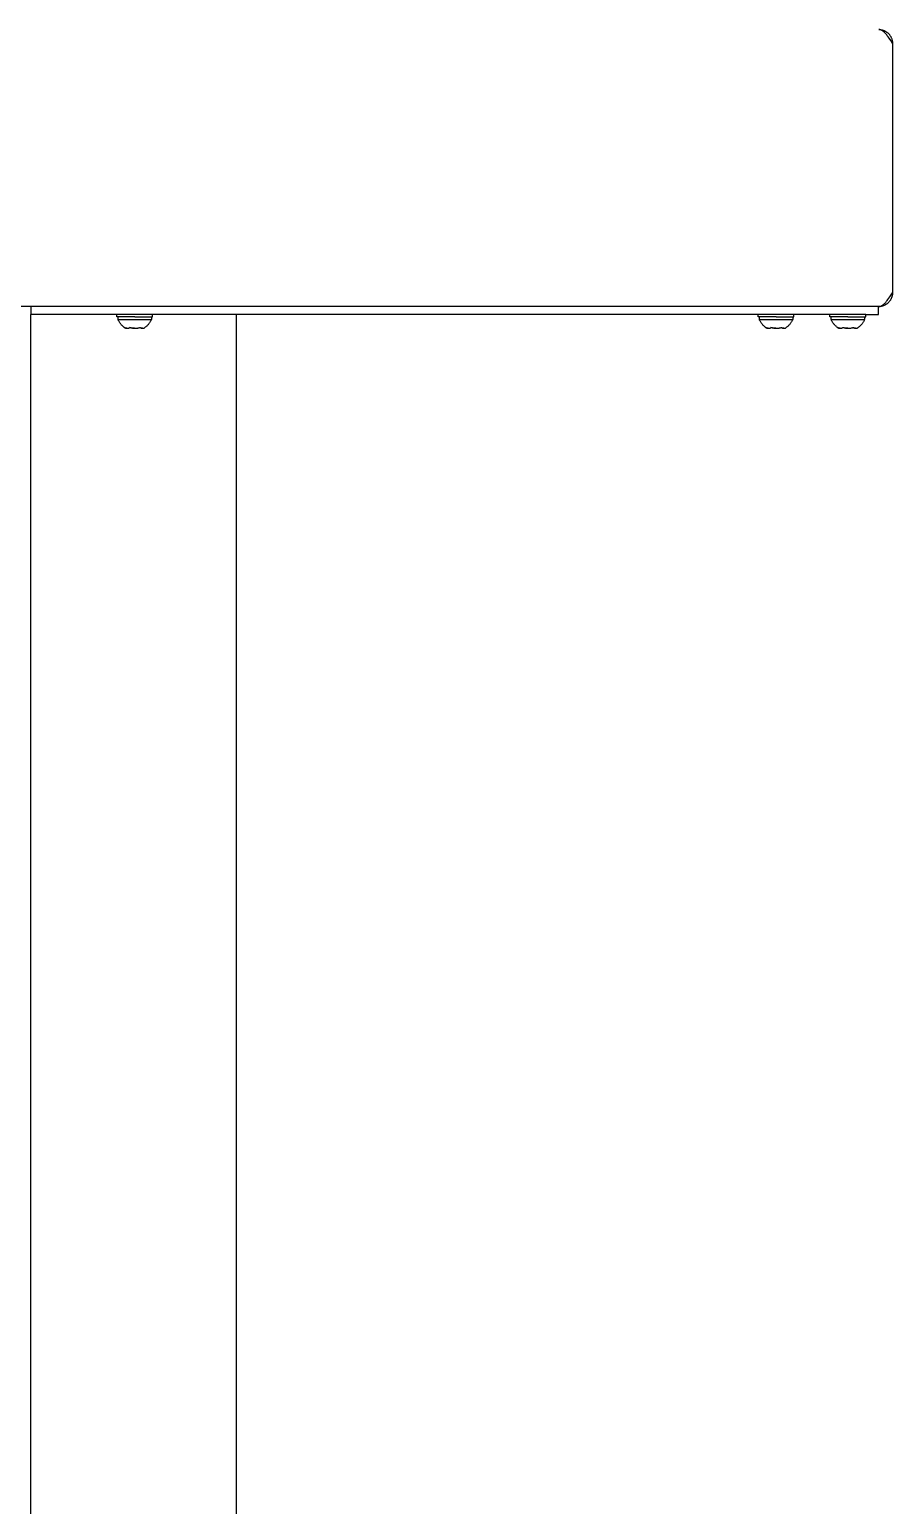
# Model space of a CAD drawing. Header units: millimetres. Extents: x -2542 to 6192, y -257 to 5845.
# Drawn here: x 1650 to 1986, y 3463 to 4038 of the extents above; entities that cross this region are included whole.
import ezdxf

# ---------------------------------------------------------------- set-up
doc = ezdxf.new("R2010")
doc.units = ezdxf.units.MM
doc.header["$MEASUREMENT"] = 0
doc.layers.add('Utwórz2D linie widoczne', color=7, linetype='Continuous', true_color=0x000000)

msp = doc.modelspace()

# ---------------------------------------------------------------- linework, layer by layer
at = {"layer": 'Utwórz2D linie widoczne'}
for p, q in [((1981, 4037.87), (1980.93, 4037.87)), ((1980.98, 4037.87), (1981.16, 4037.86)), ((1981.08, 4037.86), (1981, 4037.87)), ((1981.15, 4037.85), (1981.08, 4037.86)), ((1981.23, 4037.84), (1981.15, 4037.85)), ((1981.16, 4037.86), (1981.35, 4037.85)), ((1981.3, 4037.83), (1981.23, 4037.84)), ((1981.37, 4037.81), (1981.3, 4037.83)), ((1981.35, 4037.85), (1981.53, 4037.83)), ((1981.45, 4037.79), (1981.37, 4037.81)), ((1981.52, 4037.77), (1981.45, 4037.79)), ((1981.62, 4037.74), (1981.52, 4037.77)), ((1981.53, 4037.83), (1981.71, 4037.8)), ((1981.72, 4037.7), (1981.62, 4037.74)), ((1981.71, 4037.8), (1981.9, 4037.77)), ((1981.82, 4037.66), (1981.72, 4037.7)), ((1981.91, 4037.61), (1981.82, 4037.66)), ((1981.9, 4037.77), (1982.08, 4037.73)), ((1982.01, 4037.57), (1981.91, 4037.61)), ((1982.1, 4037.52), (1982.01, 4037.57)), ((1982.08, 4037.73), (1982.26, 4037.69)), ((1982.19, 4037.46), (1982.1, 4037.52)), ((1982.33, 4037.38), (1982.19, 4037.46)), ((1982.26, 4037.69), (1982.44, 4037.63)), ((1982.46, 4037.29), (1982.33, 4037.38)), ((1982.44, 4037.63), (1982.61, 4037.58)), ((1982.59, 4037.19), (1982.46, 4037.29)), ((1982.71, 4037.1), (1982.59, 4037.19)), ((1982.61, 4037.58), (1982.79, 4037.51)), ((1982.83, 4037), (1982.71, 4037.1)), ((1982.79, 4037.51), (1982.96, 4037.44)), ((1982.95, 4036.89), (1982.83, 4037)), ((1983.16, 4036.7), (1982.95, 4036.89)), ((1982.96, 4037.44), (1983.13, 4037.37)), ((1983.13, 4037.37), (1983.29, 4037.29)), ((1983.35, 4036.5), (1983.16, 4036.7)), ((1983.29, 4037.29), (1983.46, 4037.2)), ((1983.54, 4036.29), (1983.35, 4036.5)), ((1983.46, 4037.2), (1983.62, 4037.11)), ((1983.78, 4036.03), (1983.54, 4036.29)), ((1983.62, 4037.11), (1983.78, 4037.01)), ((1983.78, 4037.01), (1983.93, 4036.9)), ((1984, 4035.75), (1983.78, 4036.03)), ((1983.93, 4036.9), (1984.08, 4036.8)), ((1984.22, 4035.47), (1984, 4035.75)), ((1984.08, 4036.8), (1984.23, 4036.68)), ((1984.56, 4035.01), (1984.22, 4035.47)), ((1984.23, 4036.68), (1984.37, 4036.56)), ((1984.37, 4036.56), (1984.51, 4036.44)), ((1984.51, 4036.44), (1984.64, 4036.31)), ((1984.89, 4034.54), (1984.56, 4035.01)), ((1984.64, 4036.31), (1984.77, 4036.18)), ((1984.77, 4036.18), (1984.9, 4036.04)), ((1985.57, 4033.53), (1984.89, 4034.54)), ((1984.9, 4036.04), (1985.02, 4035.9)), ((1985.02, 4035.9), (1985.13, 4035.75)), ((1985.13, 4035.75), (1985.24, 4035.61)), ((1985.24, 4035.61), (1985.35, 4035.45)), ((1985.35, 4035.45), (1985.45, 4035.3)), ((1985.45, 4035.3), (1985.54, 4035.14)), ((1985.54, 4035.14), (1985.63, 4034.97)), ((1986.24, 4032.47), (1985.57, 4033.53)), ((1985.63, 4034.97), (1985.71, 4034.81)), ((1985.71, 4034.81), (1985.79, 4034.64)), ((1985.79, 4034.64), (1985.86, 4034.47)), ((1985.86, 4034.47), (1985.93, 4034.29)), ((1985.93, 4034.29), (1985.99, 4034.12)), ((1985.99, 4034.12), (1986.04, 4033.94)), ((1986.04, 4033.94), (1986.09, 4033.76)), ((1986.09, 4033.76), (1986.13, 4033.58)), ((1986.13, 4033.58), (1986.16, 4033.4)), ((1986.16, 4033.4), (1986.19, 4033.21)), ((1986.19, 4033.21), (1986.21, 4033.03)), ((1986.21, 4033.03), (1986.23, 4032.84)), ((1986.23, 4032.84), (1986.24, 4032.66)), ((1986.24, 4032.66), (1986.24, 4032.47)), ((1986.24, 4032.47), (1986.24, 3935.27)), ((1985.22, 3933.71), (1986.24, 3935.27)), ((1986.21, 3934.71), (1986.19, 3934.52)), ((1986.23, 3934.9), (1986.21, 3934.71)), ((1986.24, 3935.09), (1986.23, 3934.9)), ((1986.24, 3935.27), (1986.24, 3935.09)), ((1980.77, 3929.87), (1400.91, 3929.87)), ((1650.34, 3929.87), (1650.34, 3926.87)), ((1980.77, 3929.87), (1980.85, 3929.88)), ((1980.84, 3926.87), (1980.84, 3929.87)), ((1980.85, 3929.88), (1980.92, 3929.88)), ((1981.05, 3929.88), (1980.86, 3929.87)), ((1980.92, 3929.88), (1980.99, 3929.88)), ((1980.99, 3929.88), (1981.07, 3929.89)), ((1981.23, 3929.89), (1981.05, 3929.88)), ((1981.07, 3929.89), (1981.14, 3929.9)), ((1981.14, 3929.9), (1981.21, 3929.92)), ((1981.21, 3929.92), (1981.28, 3929.93)), ((1981.42, 3929.91), (1981.23, 3929.89)), ((1981.28, 3929.93), (1981.35, 3929.95)), ((1981.35, 3929.95), (1981.43, 3929.97)), ((1981.61, 3929.93), (1981.42, 3929.91)), ((1981.43, 3929.97), (1981.5, 3929.99)), ((1981.5, 3929.99), (1981.58, 3930.02)), ((1981.58, 3930.02), (1981.65, 3930.04)), ((1981.79, 3929.96), (1981.61, 3929.93)), ((1981.65, 3930.04), (1981.72, 3930.07)), ((1981.72, 3930.07), (1981.79, 3930.1)), ((1981.79, 3930.1), (1981.86, 3930.14)), ((1981.98, 3929.99), (1981.79, 3929.96)), ((1981.86, 3930.14), (1981.93, 3930.17)), ((1981.93, 3930.17), (1982.02, 3930.21)), ((1982.16, 3930.04), (1981.98, 3929.99)), ((1982.02, 3930.21), (1982.1, 3930.26)), ((1982.1, 3930.26), (1982.17, 3930.31)), ((1982.34, 3930.09), (1982.16, 3930.04)), ((1982.17, 3930.31), (1982.25, 3930.35)), ((1982.25, 3930.35), (1982.33, 3930.4)), ((1982.33, 3930.4), (1982.4, 3930.46)), ((1982.52, 3930.14), (1982.34, 3930.09)), ((1982.4, 3930.46), (1982.48, 3930.51)), ((1982.48, 3930.51), (1982.55, 3930.56)), ((1982.7, 3930.2), (1982.52, 3930.14)), ((1982.55, 3930.56), (1982.63, 3930.63)), ((1982.63, 3930.63), (1982.71, 3930.69)), ((1982.88, 3930.27), (1982.7, 3930.2)), ((1982.71, 3930.69), (1982.87, 3930.82)), ((1982.87, 3930.82), (1983.02, 3930.96)), ((1983.05, 3930.35), (1982.88, 3930.27)), ((1983.02, 3930.96), (1983.17, 3931.1)), ((1983.22, 3930.43), (1983.05, 3930.35)), ((1983.17, 3931.1), (1983.33, 3931.26)), ((1983.39, 3930.51), (1983.22, 3930.43)), ((1983.33, 3931.26), (1983.48, 3931.43)), ((1983.55, 3930.6), (1983.39, 3930.51)), ((1983.48, 3931.43), (1983.63, 3931.6)), ((1983.71, 3930.7), (1983.55, 3930.6)), ((1983.63, 3931.6), (1983.78, 3931.77)), ((1983.87, 3930.8), (1983.71, 3930.7)), ((1983.78, 3931.77), (1983.96, 3931.98)), ((1984.02, 3930.91), (1983.87, 3930.8)), ((1983.96, 3931.98), (1984.13, 3932.2)), ((1984.17, 3931.02), (1984.02, 3930.91)), ((1984.13, 3932.2), (1984.46, 3932.64)), ((1984.32, 3931.14), (1984.17, 3931.02)), ((1984.46, 3931.27), (1984.32, 3931.14)), ((1984.46, 3932.64), (1984.85, 3933.17)), ((1984.6, 3931.39), (1984.46, 3931.27)), ((1984.73, 3931.53), (1984.6, 3931.39)), ((1984.86, 3931.67), (1984.73, 3931.53)), ((1984.85, 3933.17), (1985.22, 3933.71)), ((1984.98, 3931.81), (1984.86, 3931.67)), ((1985.1, 3931.95), (1984.98, 3931.81)), ((1985.22, 3932.1), (1985.1, 3931.95)), ((1985.32, 3932.26), (1985.22, 3932.1)), ((1985.43, 3932.42), (1985.32, 3932.26)), ((1985.52, 3932.58), (1985.43, 3932.42)), ((1985.61, 3932.74), (1985.52, 3932.58)), ((1985.7, 3932.91), (1985.61, 3932.74)), ((1985.78, 3933.08), (1985.7, 3932.91)), ((1985.85, 3933.25), (1985.78, 3933.08)), ((1985.92, 3933.43), (1985.85, 3933.25)), ((1985.98, 3933.61), (1985.92, 3933.43)), ((1986.03, 3933.79), (1985.98, 3933.61)), ((1986.08, 3933.97), (1986.03, 3933.79)), ((1986.13, 3934.15), (1986.08, 3933.97)), ((1986.16, 3934.34), (1986.13, 3934.15)), ((1986.19, 3934.52), (1986.16, 3934.34)), ((1975.84, 3926.87), (1650.34, 3926.87)), ((1650.34, 3119.7), (1650.34, 3926.87)), ((1683.84, 3925.87), (1683.84, 3926.87)), ((1690.84, 3925.87), (1683.84, 3925.87)), ((1684.34, 3924.87), (1684.34, 3925.87)), ((1684.44, 3924.66), (1684.34, 3924.87)), ((1684.34, 3924.87), (1697.34, 3924.87)), ((1684.53, 3924.44), (1684.44, 3924.66)), ((1684.64, 3924.23), (1684.53, 3924.44)), ((1684.75, 3924.02), (1684.64, 3924.23)), ((1684.87, 3923.82), (1684.75, 3924.02)), ((1685, 3923.62), (1684.87, 3923.82)), ((1685.14, 3923.43), (1685, 3923.62)), ((1685.28, 3923.24), (1685.14, 3923.43)), ((1685.42, 3923.05), (1685.28, 3923.24)), ((1690.84, 3925.87), (1697.84, 3925.87)), ((1696.38, 3923.2), (1696.23, 3923.01)), ((1696.52, 3923.39), (1696.38, 3923.2)), ((1696.66, 3923.59), (1696.52, 3923.39)), ((1696.79, 3923.79), (1696.66, 3923.59)), ((1696.92, 3924), (1696.79, 3923.79)), ((1697.04, 3924.21), (1696.92, 3924)), ((1697.15, 3924.43), (1697.04, 3924.21)), ((1697.25, 3924.65), (1697.15, 3924.43)), ((1697.34, 3924.87), (1697.25, 3924.65)), ((1697.34, 3925.87), (1697.34, 3924.87)), ((1697.84, 3925.87), (1697.84, 3926.87)), ((1730.34, 3926.87), (1730.34, 3119.7)), ((1933.84, 3925.87), (1933.84, 3926.87)), ((1940.84, 3925.87), (1933.84, 3925.87)), ((1934.34, 3924.87), (1934.34, 3925.87)), ((1934.44, 3924.66), (1934.34, 3924.87)), ((1934.34, 3924.87), (1947.34, 3924.87)), ((1934.53, 3924.44), (1934.44, 3924.66)), ((1934.64, 3924.23), (1934.53, 3924.44)), ((1934.75, 3924.02), (1934.64, 3924.23)), ((1934.87, 3923.82), (1934.75, 3924.02)), ((1935, 3923.62), (1934.87, 3923.82)), ((1935.14, 3923.43), (1935, 3923.62)), ((1935.28, 3923.24), (1935.14, 3923.43)), ((1935.42, 3923.05), (1935.28, 3923.24)), ((1940.84, 3925.87), (1947.84, 3925.87)), ((1946.38, 3923.2), (1946.23, 3923.01)), ((1946.52, 3923.39), (1946.38, 3923.2)), ((1946.66, 3923.59), (1946.52, 3923.39)), ((1946.79, 3923.79), (1946.66, 3923.59)), ((1946.92, 3924), (1946.79, 3923.79)), ((1947.04, 3924.21), (1946.92, 3924)), ((1947.15, 3924.43), (1947.04, 3924.21)), ((1947.25, 3924.65), (1947.15, 3924.43)), ((1947.34, 3924.87), (1947.25, 3924.65)), ((1947.34, 3925.87), (1947.34, 3924.87)), ((1947.84, 3925.87), (1947.84, 3926.87)), ((1961.84, 3925.87), (1961.84, 3926.87)), ((1968.84, 3925.87), (1961.84, 3925.87)), ((1962.34, 3924.87), (1962.34, 3925.87)), ((1962.44, 3924.66), (1962.34, 3924.87)), ((1962.34, 3924.87), (1975.34, 3924.87)), ((1962.53, 3924.44), (1962.44, 3924.66)), ((1962.64, 3924.23), (1962.53, 3924.44)), ((1962.75, 3924.02), (1962.64, 3924.23)), ((1962.87, 3923.82), (1962.75, 3924.02)), ((1963, 3923.62), (1962.87, 3923.82)), ((1963.14, 3923.43), (1963, 3923.62)), ((1963.28, 3923.24), (1963.14, 3923.43)), ((1963.42, 3923.05), (1963.28, 3923.24)), ((1968.84, 3925.87), (1975.84, 3925.87)), ((1974.38, 3923.2), (1974.23, 3923.01)), ((1974.52, 3923.39), (1974.38, 3923.2)), ((1974.66, 3923.59), (1974.52, 3923.39)), ((1974.79, 3923.79), (1974.66, 3923.59)), ((1974.92, 3924), (1974.79, 3923.79)), ((1975.04, 3924.21), (1974.92, 3924)), ((1975.15, 3924.43), (1975.04, 3924.21)), ((1975.25, 3924.65), (1975.15, 3924.43)), ((1975.34, 3924.87), (1975.25, 3924.65)), ((1975.34, 3925.87), (1975.34, 3924.87)), ((1975.84, 3926.87), (1980.84, 3926.87)), ((1975.84, 3925.87), (1975.84, 3926.87)), ((1685.58, 3922.87), (1685.42, 3923.05)), ((1685.74, 3922.69), (1685.58, 3922.87)), ((1685.9, 3922.53), (1685.74, 3922.69)), ((1686.07, 3922.36), (1685.9, 3922.53)), ((1686.25, 3922.2), (1686.07, 3922.36)), ((1686.43, 3922.05), (1686.25, 3922.2)), ((1686.61, 3921.91), (1686.43, 3922.05)), ((1686.8, 3921.77), (1686.61, 3921.91)), ((1686.8, 3921.77), (1686.86, 3921.73)), ((1686.89, 3921.71), (1686.8, 3921.77)), ((1686.86, 3921.73), (1686.91, 3921.7)), ((1686.93, 3921.68), (1686.89, 3921.71)), ((1686.91, 3921.7), (1686.97, 3921.66)), ((1686.98, 3921.65), (1686.93, 3921.68)), ((1686.97, 3921.66), (1687.02, 3921.63)), ((1687.02, 3921.62), (1686.98, 3921.65)), ((1687.02, 3921.63), (1687.08, 3921.6)), ((1687.06, 3921.6), (1687.02, 3921.62)), ((1687.11, 3921.57), (1687.06, 3921.6)), ((1687.08, 3921.6), (1687.14, 3921.58)), ((1687.16, 3921.55), (1687.11, 3921.57)), ((1687.14, 3921.58), (1687.2, 3921.55)), ((1687.2, 3921.53), (1687.16, 3921.55)), ((1687.2, 3921.55), (1687.26, 3921.53)), ((1687.25, 3921.51), (1687.2, 3921.53)), ((1687.3, 3921.5), (1687.25, 3921.51)), ((1687.26, 3921.53), (1687.32, 3921.51)), ((1687.35, 3921.48), (1687.3, 3921.5)), ((1687.32, 3921.51), (1687.38, 3921.49)), ((1687.4, 3921.47), (1687.35, 3921.48)), ((1687.38, 3921.49), (1687.44, 3921.47)), ((1687.45, 3921.46), (1687.4, 3921.47)), ((1687.44, 3921.47), (1687.5, 3921.46)), ((1687.5, 3921.45), (1687.45, 3921.46)), ((1687.5, 3921.46), (1687.57, 3921.45)), ((1687.55, 3921.44), (1687.5, 3921.45)), ((1687.6, 3921.43), (1687.55, 3921.44)), ((1687.57, 3921.45), (1687.63, 3921.44)), ((1687.65, 3921.43), (1687.6, 3921.43)), ((1687.63, 3921.44), (1687.69, 3921.43)), ((1687.71, 3921.42), (1687.65, 3921.43)), ((1687.69, 3921.43), (1687.76, 3921.43)), ((1687.76, 3921.42), (1687.71, 3921.42)), ((1687.76, 3921.43), (1687.82, 3921.42)), ((1687.81, 3921.42), (1687.76, 3921.42)), ((1687.82, 3921.42), (1687.88, 3921.42)), ((1687.88, 3921.42), (1687.95, 3921.42)), ((1687.95, 3921.42), (1688.01, 3921.43)), ((1688.01, 3921.43), (1688.08, 3921.43)), ((1688.08, 3921.43), (1688.14, 3921.44)), ((1688.14, 3921.44), (1688.2, 3921.45)), ((1688.2, 3921.45), (1688.27, 3921.46)), ((1688.27, 3921.46), (1688.33, 3921.47)), ((1688.33, 3921.47), (1688.39, 3921.49)), ((1688.39, 3921.49), (1688.45, 3921.51)), ((1688.45, 3921.51), (1688.51, 3921.53)), ((1688.51, 3921.53), (1688.57, 3921.55)), ((1688.57, 3921.55), (1688.63, 3921.58)), ((1688.63, 3921.58), (1688.69, 3921.6)), ((1688.69, 3921.6), (1688.75, 3921.63)), ((1688.75, 3921.63), (1688.8, 3921.66)), ((1688.8, 3921.66), (1688.86, 3921.7)), ((1688.86, 3921.7), (1688.91, 3921.73)), ((1689.06, 3921.65), (1688.87, 3921.71)), ((1688.91, 3921.73), (1688.96, 3921.77)), ((1688.96, 3921.77), (1689.16, 3921.7)), ((1689.25, 3921.6), (1689.06, 3921.65)), ((1689.16, 3921.7), (1689.36, 3921.64)), ((1689.44, 3921.55), (1689.25, 3921.6)), ((1689.36, 3921.64), (1689.56, 3921.59)), ((1689.64, 3921.51), (1689.44, 3921.55)), ((1689.56, 3921.59), (1689.76, 3921.55)), ((1689.84, 3921.48), (1689.64, 3921.51)), ((1689.76, 3921.55), (1689.96, 3921.51)), ((1690.04, 3921.46), (1689.84, 3921.48)), ((1689.96, 3921.51), (1690.16, 3921.48)), ((1690.23, 3921.44), (1690.04, 3921.46)), ((1690.16, 3921.48), (1690.37, 3921.45)), ((1690.43, 3921.43), (1690.23, 3921.44)), ((1690.37, 3921.45), (1690.57, 3921.44)), ((1690.63, 3921.42), (1690.43, 3921.43)), ((1690.57, 3921.44), (1690.78, 3921.42)), ((1690.83, 3921.42), (1690.63, 3921.42)), ((1690.78, 3921.42), (1690.98, 3921.42)), ((1690.98, 3921.42), (1691.19, 3921.42)), ((1691.19, 3921.42), (1691.4, 3921.44)), ((1691.4, 3921.44), (1691.6, 3921.45)), ((1691.6, 3921.45), (1691.8, 3921.48)), ((1691.8, 3921.48), (1692.01, 3921.51)), ((1692.01, 3921.51), (1692.21, 3921.55)), ((1692.21, 3921.55), (1692.41, 3921.59)), ((1692.41, 3921.59), (1692.61, 3921.64)), ((1692.61, 3921.64), (1692.81, 3921.7)), ((1692.81, 3921.7), (1693, 3921.77)), ((1692.88, 3921.67), (1692.82, 3921.71)), ((1692.93, 3921.64), (1692.88, 3921.67)), ((1692.99, 3921.61), (1692.93, 3921.64)), ((1693.05, 3921.58), (1692.99, 3921.61)), ((1693, 3921.77), (1693.04, 3921.74)), ((1693.04, 3921.74), (1693.08, 3921.71)), ((1693.11, 3921.56), (1693.05, 3921.58)), ((1693.08, 3921.71), (1693.12, 3921.68)), ((1693.17, 3921.54), (1693.11, 3921.56)), ((1693.12, 3921.68), (1693.16, 3921.65)), ((1693.16, 3921.65), (1693.2, 3921.62)), ((1693.23, 3921.51), (1693.17, 3921.54)), ((1693.2, 3921.62), (1693.25, 3921.6)), ((1693.29, 3921.5), (1693.23, 3921.51)), ((1693.25, 3921.6), (1693.29, 3921.57)), ((1693.29, 3921.57), (1693.34, 3921.55)), ((1693.36, 3921.48), (1693.29, 3921.5)), ((1693.34, 3921.55), (1693.38, 3921.53)), ((1693.42, 3921.46), (1693.36, 3921.48)), ((1693.38, 3921.53), (1693.43, 3921.51)), ((1693.48, 3921.45), (1693.42, 3921.46)), ((1693.43, 3921.51), (1693.47, 3921.5)), ((1693.47, 3921.5), (1693.52, 3921.48)), ((1693.55, 3921.44), (1693.48, 3921.45)), ((1693.52, 3921.48), (1693.57, 3921.47)), ((1693.61, 3921.43), (1693.55, 3921.44)), ((1693.57, 3921.47), (1693.62, 3921.46)), ((1693.68, 3921.43), (1693.61, 3921.43)), ((1693.62, 3921.46), (1693.67, 3921.45)), ((1693.67, 3921.45), (1693.72, 3921.44)), ((1693.74, 3921.42), (1693.68, 3921.43)), ((1693.72, 3921.44), (1693.76, 3921.43)), ((1693.81, 3921.42), (1693.74, 3921.42)), ((1693.76, 3921.43), (1693.81, 3921.43)), ((1693.81, 3921.43), (1693.86, 3921.42)), ((1693.87, 3921.42), (1693.81, 3921.42)), ((1693.86, 3921.42), (1693.91, 3921.42)), ((1693.91, 3921.42), (1693.96, 3921.42)), ((1693.96, 3921.42), (1694.01, 3921.42)), ((1694.01, 3921.42), (1694.06, 3921.43)), ((1694.06, 3921.43), (1694.11, 3921.43)), ((1694.11, 3921.43), (1694.16, 3921.44)), ((1694.16, 3921.44), (1694.21, 3921.45)), ((1694.21, 3921.45), (1694.26, 3921.46)), ((1694.26, 3921.46), (1694.31, 3921.47)), ((1694.31, 3921.47), (1694.35, 3921.48)), ((1694.35, 3921.48), (1694.4, 3921.5)), ((1694.4, 3921.5), (1694.45, 3921.52)), ((1694.45, 3921.52), (1694.49, 3921.53)), ((1694.49, 3921.53), (1694.54, 3921.55)), ((1694.54, 3921.55), (1694.58, 3921.58)), ((1694.58, 3921.58), (1694.63, 3921.6)), ((1694.63, 3921.6), (1694.67, 3921.62)), ((1694.67, 3921.62), (1694.71, 3921.65)), ((1694.71, 3921.65), (1694.76, 3921.68)), ((1694.76, 3921.68), (1694.8, 3921.71)), ((1694.99, 3921.85), (1694.8, 3921.71)), ((1695.19, 3921.99), (1694.99, 3921.85)), ((1695.37, 3922.15), (1695.19, 3921.99)), ((1695.56, 3922.31), (1695.37, 3922.15)), ((1695.73, 3922.47), (1695.56, 3922.31)), ((1695.9, 3922.65), (1695.73, 3922.47)), ((1696.07, 3922.82), (1695.9, 3922.65)), ((1696.23, 3923.01), (1696.07, 3922.82)), ((1935.58, 3922.87), (1935.42, 3923.05)), ((1935.74, 3922.69), (1935.58, 3922.87)), ((1935.9, 3922.53), (1935.74, 3922.69)), ((1936.07, 3922.36), (1935.9, 3922.53)), ((1936.25, 3922.2), (1936.07, 3922.36)), ((1936.43, 3922.05), (1936.25, 3922.2)), ((1936.61, 3921.91), (1936.43, 3922.05)), ((1936.8, 3921.77), (1936.61, 3921.91)), ((1936.8, 3921.77), (1936.86, 3921.73)), ((1936.89, 3921.71), (1936.8, 3921.77)), ((1936.86, 3921.73), (1936.91, 3921.7)), ((1936.93, 3921.68), (1936.89, 3921.71)), ((1936.91, 3921.7), (1936.97, 3921.66)), ((1936.98, 3921.65), (1936.93, 3921.68)), ((1936.97, 3921.66), (1937.02, 3921.63)), ((1937.02, 3921.62), (1936.98, 3921.65)), ((1937.02, 3921.63), (1937.08, 3921.6)), ((1937.06, 3921.6), (1937.02, 3921.62)), ((1937.11, 3921.57), (1937.06, 3921.6)), ((1937.08, 3921.6), (1937.14, 3921.58)), ((1937.16, 3921.55), (1937.11, 3921.57)), ((1937.14, 3921.58), (1937.2, 3921.55)), ((1937.2, 3921.53), (1937.16, 3921.55)), ((1937.2, 3921.55), (1937.26, 3921.53)), ((1937.25, 3921.51), (1937.2, 3921.53)), ((1937.3, 3921.5), (1937.25, 3921.51)), ((1937.26, 3921.53), (1937.32, 3921.51)), ((1937.35, 3921.48), (1937.3, 3921.5)), ((1937.32, 3921.51), (1937.38, 3921.49)), ((1937.4, 3921.47), (1937.35, 3921.48)), ((1937.38, 3921.49), (1937.44, 3921.47)), ((1937.45, 3921.46), (1937.4, 3921.47)), ((1937.44, 3921.47), (1937.5, 3921.46)), ((1937.5, 3921.45), (1937.45, 3921.46)), ((1937.5, 3921.46), (1937.57, 3921.45)), ((1937.55, 3921.44), (1937.5, 3921.45)), ((1937.6, 3921.43), (1937.55, 3921.44)), ((1937.57, 3921.45), (1937.63, 3921.44)), ((1937.65, 3921.43), (1937.6, 3921.43)), ((1937.63, 3921.44), (1937.69, 3921.43)), ((1937.71, 3921.42), (1937.65, 3921.43)), ((1937.69, 3921.43), (1937.76, 3921.43)), ((1937.76, 3921.42), (1937.71, 3921.42)), ((1937.76, 3921.43), (1937.82, 3921.42)), ((1937.81, 3921.42), (1937.76, 3921.42)), ((1937.82, 3921.42), (1937.88, 3921.42)), ((1937.88, 3921.42), (1937.95, 3921.42)), ((1937.95, 3921.42), (1938.01, 3921.43)), ((1938.01, 3921.43), (1938.08, 3921.43)), ((1938.08, 3921.43), (1938.14, 3921.44)), ((1938.14, 3921.44), (1938.2, 3921.45)), ((1938.2, 3921.45), (1938.27, 3921.46)), ((1938.27, 3921.46), (1938.33, 3921.47)), ((1938.33, 3921.47), (1938.39, 3921.49)), ((1938.39, 3921.49), (1938.45, 3921.51)), ((1938.45, 3921.51), (1938.51, 3921.53)), ((1938.51, 3921.53), (1938.57, 3921.55)), ((1938.57, 3921.55), (1938.63, 3921.58)), ((1938.63, 3921.58), (1938.69, 3921.6)), ((1938.69, 3921.6), (1938.75, 3921.63)), ((1938.75, 3921.63), (1938.8, 3921.66)), ((1938.8, 3921.66), (1938.86, 3921.7)), ((1938.86, 3921.7), (1938.91, 3921.73)), ((1939.06, 3921.65), (1938.87, 3921.71)), ((1938.91, 3921.73), (1938.96, 3921.77)), ((1938.96, 3921.77), (1939.16, 3921.7)), ((1939.25, 3921.6), (1939.06, 3921.65)), ((1939.16, 3921.7), (1939.36, 3921.64)), ((1939.44, 3921.55), (1939.25, 3921.6)), ((1939.36, 3921.64), (1939.56, 3921.59)), ((1939.64, 3921.51), (1939.44, 3921.55)), ((1939.56, 3921.59), (1939.76, 3921.55)), ((1939.84, 3921.48), (1939.64, 3921.51)), ((1939.76, 3921.55), (1939.96, 3921.51)), ((1940.04, 3921.46), (1939.84, 3921.48)), ((1939.96, 3921.51), (1940.16, 3921.48)), ((1940.23, 3921.44), (1940.04, 3921.46)), ((1940.16, 3921.48), (1940.37, 3921.45)), ((1940.43, 3921.43), (1940.23, 3921.44)), ((1940.37, 3921.45), (1940.57, 3921.44)), ((1940.63, 3921.42), (1940.43, 3921.43)), ((1940.57, 3921.44), (1940.78, 3921.42)), ((1940.83, 3921.42), (1940.63, 3921.42)), ((1940.78, 3921.42), (1940.98, 3921.42)), ((1940.98, 3921.42), (1941.19, 3921.42)), ((1941.19, 3921.42), (1941.4, 3921.44)), ((1941.4, 3921.44), (1941.6, 3921.45)), ((1941.6, 3921.45), (1941.8, 3921.48)), ((1941.8, 3921.48), (1942.01, 3921.51)), ((1942.01, 3921.51), (1942.21, 3921.55)), ((1942.21, 3921.55), (1942.41, 3921.59)), ((1942.41, 3921.59), (1942.61, 3921.64)), ((1942.61, 3921.64), (1942.81, 3921.7)), ((1942.81, 3921.7), (1943, 3921.77)), ((1942.88, 3921.67), (1942.82, 3921.71)), ((1942.93, 3921.64), (1942.88, 3921.67)), ((1942.99, 3921.61), (1942.93, 3921.64)), ((1943.05, 3921.58), (1942.99, 3921.61)), ((1943, 3921.77), (1943.04, 3921.74)), ((1943.04, 3921.74), (1943.08, 3921.71)), ((1943.11, 3921.56), (1943.05, 3921.58)), ((1943.08, 3921.71), (1943.12, 3921.68)), ((1943.17, 3921.54), (1943.11, 3921.56)), ((1943.12, 3921.68), (1943.16, 3921.65)), ((1943.16, 3921.65), (1943.2, 3921.62)), ((1943.23, 3921.51), (1943.17, 3921.54)), ((1943.2, 3921.62), (1943.25, 3921.6)), ((1943.29, 3921.5), (1943.23, 3921.51)), ((1943.25, 3921.6), (1943.29, 3921.57)), ((1943.29, 3921.57), (1943.34, 3921.55)), ((1943.36, 3921.48), (1943.29, 3921.5)), ((1943.34, 3921.55), (1943.38, 3921.53)), ((1943.42, 3921.46), (1943.36, 3921.48)), ((1943.38, 3921.53), (1943.43, 3921.51)), ((1943.48, 3921.45), (1943.42, 3921.46)), ((1943.43, 3921.51), (1943.47, 3921.5)), ((1943.47, 3921.5), (1943.52, 3921.48)), ((1943.55, 3921.44), (1943.48, 3921.45)), ((1943.52, 3921.48), (1943.57, 3921.47)), ((1943.61, 3921.43), (1943.55, 3921.44)), ((1943.57, 3921.47), (1943.62, 3921.46)), ((1943.68, 3921.43), (1943.61, 3921.43)), ((1943.62, 3921.46), (1943.67, 3921.45)), ((1943.67, 3921.45), (1943.72, 3921.44)), ((1943.74, 3921.42), (1943.68, 3921.43)), ((1943.72, 3921.44), (1943.76, 3921.43)), ((1943.81, 3921.42), (1943.74, 3921.42)), ((1943.76, 3921.43), (1943.81, 3921.43)), ((1943.81, 3921.43), (1943.86, 3921.42)), ((1943.87, 3921.42), (1943.81, 3921.42)), ((1943.86, 3921.42), (1943.91, 3921.42)), ((1943.91, 3921.42), (1943.96, 3921.42)), ((1943.96, 3921.42), (1944.01, 3921.42)), ((1944.01, 3921.42), (1944.06, 3921.43)), ((1944.06, 3921.43), (1944.11, 3921.43)), ((1944.11, 3921.43), (1944.16, 3921.44)), ((1944.16, 3921.44), (1944.21, 3921.45)), ((1944.21, 3921.45), (1944.26, 3921.46)), ((1944.26, 3921.46), (1944.31, 3921.47)), ((1944.31, 3921.47), (1944.35, 3921.48)), ((1944.35, 3921.48), (1944.4, 3921.5)), ((1944.4, 3921.5), (1944.45, 3921.52)), ((1944.45, 3921.52), (1944.49, 3921.53)), ((1944.49, 3921.53), (1944.54, 3921.55)), ((1944.54, 3921.55), (1944.58, 3921.58)), ((1944.58, 3921.58), (1944.63, 3921.6)), ((1944.63, 3921.6), (1944.67, 3921.62)), ((1944.67, 3921.62), (1944.71, 3921.65)), ((1944.71, 3921.65), (1944.76, 3921.68)), ((1944.76, 3921.68), (1944.8, 3921.71)), ((1944.99, 3921.85), (1944.8, 3921.71)), ((1945.19, 3921.99), (1944.99, 3921.85)), ((1945.37, 3922.15), (1945.19, 3921.99)), ((1945.56, 3922.31), (1945.37, 3922.15)), ((1945.73, 3922.47), (1945.56, 3922.31)), ((1945.9, 3922.65), (1945.73, 3922.47)), ((1946.07, 3922.82), (1945.9, 3922.65)), ((1946.23, 3923.01), (1946.07, 3922.82)), ((1963.58, 3922.87), (1963.42, 3923.05)), ((1963.74, 3922.69), (1963.58, 3922.87)), ((1963.9, 3922.53), (1963.74, 3922.69)), ((1964.07, 3922.36), (1963.9, 3922.53)), ((1964.25, 3922.2), (1964.07, 3922.36)), ((1964.43, 3922.05), (1964.25, 3922.2)), ((1964.61, 3921.91), (1964.43, 3922.05)), ((1964.8, 3921.77), (1964.61, 3921.91)), ((1964.8, 3921.77), (1964.86, 3921.73)), ((1964.89, 3921.71), (1964.8, 3921.77)), ((1964.86, 3921.73), (1964.91, 3921.7)), ((1964.93, 3921.68), (1964.89, 3921.71)), ((1964.91, 3921.7), (1964.97, 3921.66)), ((1964.98, 3921.65), (1964.93, 3921.68)), ((1964.97, 3921.66), (1965.02, 3921.63)), ((1965.02, 3921.62), (1964.98, 3921.65)), ((1965.02, 3921.63), (1965.08, 3921.6)), ((1965.06, 3921.6), (1965.02, 3921.62)), ((1965.11, 3921.57), (1965.06, 3921.6)), ((1965.08, 3921.6), (1965.14, 3921.58)), ((1965.16, 3921.55), (1965.11, 3921.57)), ((1965.14, 3921.58), (1965.2, 3921.55)), ((1965.2, 3921.53), (1965.16, 3921.55)), ((1965.2, 3921.55), (1965.26, 3921.53)), ((1965.25, 3921.51), (1965.2, 3921.53)), ((1965.3, 3921.5), (1965.25, 3921.51)), ((1965.26, 3921.53), (1965.32, 3921.51)), ((1965.35, 3921.48), (1965.3, 3921.5)), ((1965.32, 3921.51), (1965.38, 3921.49)), ((1965.4, 3921.47), (1965.35, 3921.48)), ((1965.38, 3921.49), (1965.44, 3921.47)), ((1965.45, 3921.46), (1965.4, 3921.47)), ((1965.44, 3921.47), (1965.5, 3921.46)), ((1965.5, 3921.45), (1965.45, 3921.46)), ((1965.5, 3921.46), (1965.57, 3921.45)), ((1965.55, 3921.44), (1965.5, 3921.45)), ((1965.6, 3921.43), (1965.55, 3921.44)), ((1965.57, 3921.45), (1965.63, 3921.44)), ((1965.65, 3921.43), (1965.6, 3921.43)), ((1965.63, 3921.44), (1965.69, 3921.43)), ((1965.71, 3921.42), (1965.65, 3921.43)), ((1965.69, 3921.43), (1965.76, 3921.43)), ((1965.76, 3921.42), (1965.71, 3921.42)), ((1965.76, 3921.43), (1965.82, 3921.42)), ((1965.81, 3921.42), (1965.76, 3921.42)), ((1965.82, 3921.42), (1965.88, 3921.42)), ((1965.88, 3921.42), (1965.95, 3921.42)), ((1965.95, 3921.42), (1966.01, 3921.43)), ((1966.01, 3921.43), (1966.08, 3921.43)), ((1966.08, 3921.43), (1966.14, 3921.44)), ((1966.14, 3921.44), (1966.2, 3921.45)), ((1966.2, 3921.45), (1966.27, 3921.46)), ((1966.27, 3921.46), (1966.33, 3921.47)), ((1966.33, 3921.47), (1966.39, 3921.49)), ((1966.39, 3921.49), (1966.45, 3921.51)), ((1966.45, 3921.51), (1966.51, 3921.53)), ((1966.51, 3921.53), (1966.57, 3921.55)), ((1966.57, 3921.55), (1966.63, 3921.58)), ((1966.63, 3921.58), (1966.69, 3921.6)), ((1966.69, 3921.6), (1966.75, 3921.63)), ((1966.75, 3921.63), (1966.8, 3921.66)), ((1966.8, 3921.66), (1966.86, 3921.7)), ((1966.86, 3921.7), (1966.91, 3921.73)), ((1967.06, 3921.65), (1966.87, 3921.71)), ((1966.91, 3921.73), (1966.96, 3921.77)), ((1966.96, 3921.77), (1967.16, 3921.7)), ((1967.25, 3921.6), (1967.06, 3921.65)), ((1967.16, 3921.7), (1967.36, 3921.64)), ((1967.44, 3921.55), (1967.25, 3921.6)), ((1967.36, 3921.64), (1967.56, 3921.59)), ((1967.64, 3921.51), (1967.44, 3921.55)), ((1967.56, 3921.59), (1967.76, 3921.55)), ((1967.84, 3921.48), (1967.64, 3921.51)), ((1967.76, 3921.55), (1967.96, 3921.51)), ((1968.04, 3921.46), (1967.84, 3921.48)), ((1967.96, 3921.51), (1968.16, 3921.48)), ((1968.23, 3921.44), (1968.04, 3921.46)), ((1968.16, 3921.48), (1968.37, 3921.45)), ((1968.43, 3921.43), (1968.23, 3921.44)), ((1968.37, 3921.45), (1968.57, 3921.44)), ((1968.63, 3921.42), (1968.43, 3921.43)), ((1968.57, 3921.44), (1968.78, 3921.42)), ((1968.83, 3921.42), (1968.63, 3921.42)), ((1968.78, 3921.42), (1968.98, 3921.42)), ((1968.98, 3921.42), (1969.19, 3921.42)), ((1969.19, 3921.42), (1969.4, 3921.44)), ((1969.4, 3921.44), (1969.6, 3921.45)), ((1969.6, 3921.45), (1969.8, 3921.48)), ((1969.8, 3921.48), (1970.01, 3921.51)), ((1970.01, 3921.51), (1970.21, 3921.55)), ((1970.21, 3921.55), (1970.41, 3921.59)), ((1970.41, 3921.59), (1970.61, 3921.64)), ((1970.61, 3921.64), (1970.81, 3921.7)), ((1970.81, 3921.7), (1971, 3921.77)), ((1970.88, 3921.67), (1970.82, 3921.71)), ((1970.93, 3921.64), (1970.88, 3921.67)), ((1970.99, 3921.61), (1970.93, 3921.64)), ((1971.05, 3921.58), (1970.99, 3921.61)), ((1971, 3921.77), (1971.04, 3921.74)), ((1971.04, 3921.74), (1971.08, 3921.71)), ((1971.11, 3921.56), (1971.05, 3921.58)), ((1971.08, 3921.71), (1971.12, 3921.68)), ((1971.17, 3921.54), (1971.11, 3921.56)), ((1971.12, 3921.68), (1971.16, 3921.65)), ((1971.16, 3921.65), (1971.2, 3921.62)), ((1971.23, 3921.51), (1971.17, 3921.54)), ((1971.2, 3921.62), (1971.25, 3921.6)), ((1971.29, 3921.5), (1971.23, 3921.51)), ((1971.25, 3921.6), (1971.29, 3921.57)), ((1971.29, 3921.57), (1971.34, 3921.55)), ((1971.36, 3921.48), (1971.29, 3921.5)), ((1971.34, 3921.55), (1971.38, 3921.53)), ((1971.42, 3921.46), (1971.36, 3921.48)), ((1971.38, 3921.53), (1971.43, 3921.51)), ((1971.48, 3921.45), (1971.42, 3921.46)), ((1971.43, 3921.51), (1971.47, 3921.5)), ((1971.47, 3921.5), (1971.52, 3921.48)), ((1971.55, 3921.44), (1971.48, 3921.45)), ((1971.52, 3921.48), (1971.57, 3921.47)), ((1971.61, 3921.43), (1971.55, 3921.44)), ((1971.57, 3921.47), (1971.62, 3921.46)), ((1971.68, 3921.43), (1971.61, 3921.43)), ((1971.62, 3921.46), (1971.67, 3921.45)), ((1971.67, 3921.45), (1971.72, 3921.44)), ((1971.74, 3921.42), (1971.68, 3921.43)), ((1971.72, 3921.44), (1971.76, 3921.43)), ((1971.81, 3921.42), (1971.74, 3921.42)), ((1971.76, 3921.43), (1971.81, 3921.43)), ((1971.81, 3921.43), (1971.86, 3921.42)), ((1971.87, 3921.42), (1971.81, 3921.42)), ((1971.86, 3921.42), (1971.91, 3921.42)), ((1971.91, 3921.42), (1971.96, 3921.42)), ((1971.96, 3921.42), (1972.01, 3921.42)), ((1972.01, 3921.42), (1972.06, 3921.43)), ((1972.06, 3921.43), (1972.11, 3921.43)), ((1972.11, 3921.43), (1972.16, 3921.44)), ((1972.16, 3921.44), (1972.21, 3921.45)), ((1972.21, 3921.45), (1972.26, 3921.46)), ((1972.26, 3921.46), (1972.31, 3921.47)), ((1972.31, 3921.47), (1972.35, 3921.48)), ((1972.35, 3921.48), (1972.4, 3921.5)), ((1972.4, 3921.5), (1972.45, 3921.52)), ((1972.45, 3921.52), (1972.49, 3921.53)), ((1972.49, 3921.53), (1972.54, 3921.55)), ((1972.54, 3921.55), (1972.58, 3921.58)), ((1972.58, 3921.58), (1972.63, 3921.6)), ((1972.63, 3921.6), (1972.67, 3921.62)), ((1972.67, 3921.62), (1972.71, 3921.65)), ((1972.71, 3921.65), (1972.76, 3921.68)), ((1972.76, 3921.68), (1972.8, 3921.71)), ((1972.99, 3921.85), (1972.8, 3921.71)), ((1973.19, 3921.99), (1972.99, 3921.85)), ((1973.37, 3922.15), (1973.19, 3921.99)), ((1973.56, 3922.31), (1973.37, 3922.15)), ((1973.73, 3922.47), (1973.56, 3922.31)), ((1973.9, 3922.65), (1973.73, 3922.47)), ((1974.07, 3922.82), (1973.9, 3922.65)), ((1974.23, 3923.01), (1974.07, 3922.82))]:
    msp.add_line(p, q, dxfattribs=at)

doc.saveas('drawing.dxf')
